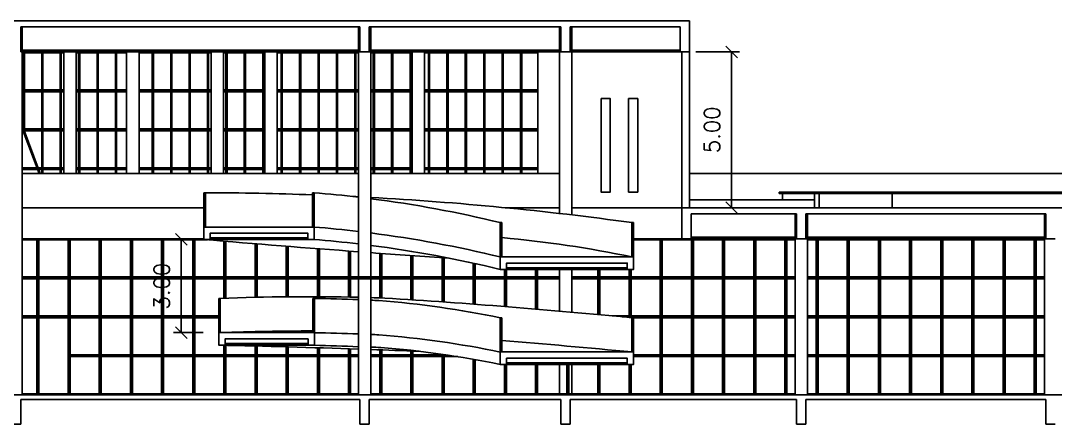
# Model space of a CAD drawing. Header units: millimetres. Extents: x 55520 to 96084, y -58491 to -49645.
# Drawn here: x 59549.48 to 59582.67, y -57349.96 to -57337.01 of the extents above; entities that cross this region are included whole.
import ezdxf

# ---------------------------------------------------------------- set-up
doc = ezdxf.new("R2010")
doc.units = ezdxf.units.MM
doc.header["$PDMODE"] = 35
for name, color, linetype in [('05_Mobiliário', 1, 'Continuous'), ('Alvenaria Corte', 30, 'Continuous'), ('Alvenaria Vista', 40, 'Continuous'), ('ARQ-COTAS', 1, 'Continuous'), ('Cinza', 9, 'Continuous'), ('Esquadrias', 241, 'Continuous'), ('Linha Fina', 100, 'Continuous'), ('Pilares', 181, 'Continuous')]:
    doc.layers.add(name, color=color, linetype=linetype)
doc.styles.add('Romans_Anot', font='romans.shx')
doc.dimstyles.new('Escala 1-250', dxfattribs={"dimscale": 2.5, "dimtxt": 0.2, "dimasz": 0.15, "dimexe": 0.1, "dimexo": 0.2, "dimgap": 0.15, "dimtad": 1, "dimzin": 4, "dimdsep": 46, "dimtxsty": 'Romans_Anot', "dimblk": 'OBLIQUE', "dimcen": 0.25, "dimclrd": 256, "dimclre": 256, "dimclrt": 2, "dimadec": 0, "dimazin": 0, "dimtfac": 1, "dimtix": 1, "dimtmove": 2, "dimatfit": 3, "dimfxl": 1, "dimtfillclr": 256, "dimlwd": -1, "dimlwe": -1, "dimarcsym": 0})

# ---------------------------------------------------------------- blocks, each defined once
blk = doc.blocks.new('_Oblique')
at = {"color": 0, "linetype": 'ByBlock', "lineweight": -2}
blk.add_line((-0.5, -0.5), (0.5, 0.5), dxfattribs=at)
blk = doc.blocks.new('*D226')
at = {"layer": 'ARQ-COTAS', "transparency": 16777216}
for p, q in [((59554.854, -57344.031), (59554.378, -57344.031)), ((59554.628, -57347.021), (59554.628, -57344.031)), ((59555.332, -57347.021), (59554.378, -57347.021))]:
    blk.add_line(p, q, dxfattribs=at)
at = {"layer": 'Defpoints', "color": 0, "transparency": 16777216}
for p in [(59554.628, -57344.031), (59555.354, -57344.031), (59555.832, -57347.021)]:
    blk.add_point(p, dxfattribs=at)
at = {"layer": 'ARQ-COTAS', "transparency": 16777216, "xscale": 0.375, "yscale": 0.375, "zscale": 0.375}
for p, rotation in [((59554.628, -57344.031), 90), ((59554.628, -57347.021), 270)]:
    blk.add_blockref('_Oblique', p, dxfattribs=dict(at, rotation=rotation))
at = {"layer": 'ARQ-COTAS', "color": 2, "transparency": 16777216, "insert": (59554.003, -57345.526), "char_height": 0.5, "attachment_point": 5, "rotation": 90, "style": 'Romans_Anot'}
blk.add_mtext('3.00', dxfattribs=at)
blk = doc.blocks.new('*D227')
at = {"layer": 'ARQ-COTAS', "transparency": 16777216}
for p, q in [((59571.134, -57338.011), (59572.535, -57338.011)), ((59572.285, -57343.011), (59572.285, -57338.011)), ((59571.186, -57343.011), (59572.535, -57343.011))]:
    blk.add_line(p, q, dxfattribs=at)
at = {"layer": 'Defpoints', "color": 0, "transparency": 16777216}
for p in [(59570.634, -57338.011), (59572.285, -57338.011), (59570.686, -57343.011)]:
    blk.add_point(p, dxfattribs=at)
at = {"layer": 'ARQ-COTAS', "transparency": 16777216, "xscale": 0.375, "yscale": 0.375, "zscale": 0.375}
for p, rotation in [((59572.285, -57338.011), 90), ((59572.285, -57343.011), 270)]:
    blk.add_blockref('_Oblique', p, dxfattribs=dict(at, rotation=rotation))
at = {"layer": 'ARQ-COTAS', "color": 2, "transparency": 16777216, "insert": (59571.66, -57340.511), "char_height": 0.5, "attachment_point": 5, "rotation": 90, "style": 'Romans_Anot'}
blk.add_mtext('5.00', dxfattribs=at)

msp = doc.modelspace()

# ---------------------------------------------------------------- linework, layer by layer
at = {"layer": '05_Mobiliário'}
for centre, radius, start, end in [((59555.168, -57443.924), 101.393, 87.9241, 89.86675), ((59555.792, -57380.882), 38.476, 83.2562, 85.3802), ((59555.168, -57443.924), 101.393, 87.09304, 87.18729), ((59555.168, -57443.924), 101.393, 82.10824, 86.8667), ((59555.792, -57380.882), 38.476, 76.3609, 82.656), ((59561.786, -57379.477), 35.642, 78.175, 84.9636), ((59558.665, -57417.765), 71.898, 88.68896, 92.21806), ((59557.61, -57414.852), 68.943, 87.75587, 88.92896), ((59558.665, -57417.765), 71.898, 88.01412, 88.37011), ((59557.61, -57414.852), 68.943, 87.20448, 87.42317), ((59558.557, -57377.127), 31.229, 78.348, 85.5638), ((59545.953, -57587.356), 241.924, 84.51203, 86.39683), ((59558.665, -57418.865), 71.898, 89.85331, 92.21806), ((59545.953, -57588.456), 241.924, 84.51203, 85.50456)]:
    msp.add_arc(centre, radius, start, end, dxfattribs=at)
at = {"layer": 'Alvenaria Corte'}
for p, q in [((59570.686, -57343.011), (59570.686, -57338.011)), ((59570.934, -57343.011), (59570.934, -57338.011)), ((59574.773, -57342.511), (59575.273, -57342.511)), ((59574.773, -57342.561), (59574.773, -57342.511)), ((59575.273, -57342.561), (59575.273, -57342.511)), ((59574.773, -57342.561), (59575.273, -57342.561)), ((59574.948, -57342.561), (59574.948, -57343.011)), ((59575.098, -57342.561), (59575.098, -57343.011))]:
    msp.add_line(p, q, dxfattribs=at)
at = {"layer": 'Alvenaria Vista'}
for p, q in [((59549.526, -57349.011), (59549.526, -57337.211)), ((59560.31, -57349.011), (59560.31, -57337.211)), ((59560.71, -57349.011), (59560.71, -57337.211)), ((59566.767, -57343.197), (59566.767, -57337.211)), ((59567.161, -57343.243), (59567.161, -57337.211)), ((59574.323, -57349.011), (59574.323, -57343.211)), ((59574.723, -57349.011), (59574.723, -57343.211)), ((59582.323, -57349.011), (59582.323, -57343.211)), ((59566.767, -57346.329), (59566.767, -57344.991)), ((59567.161, -57346.364), (59567.161, -57344.991)), ((59566.767, -57349.011), (59566.767, -57348.041)), ((59567.161, -57349.011), (59567.161, -57348.041))]:
    msp.add_line(p, q, dxfattribs=at)
at = {"layer": 'Alvenaria Vista', "color": 1}
for p, q in [((59566.064, -57341.911), (59566.064, -57338.011)), ((59570.934, -57341.911), (59620.179, -57341.911)), ((59549.526, -57343.011), (59555.354, -57343.011)), ((59565.025, -57343.011), (59566.767, -57343.011)), ((59567.161, -57343.011), (59570.686, -57343.011)), ((59549.526, -57344.011), (59555.354, -57344.011)), ((59569.139, -57344.011), (59570.686, -57344.011))]:
    msp.add_line(p, q, dxfattribs=at)
for points in [[(59568.096, -57339.511), (59568.391, -57339.511), (59568.391, -57342.511), (59568.096, -57342.511)], [(59568.982, -57339.511), (59569.277, -57339.511), (59569.277, -57342.511), (59568.982, -57342.511)]]:
    msp.add_lwpolyline(points, close=True, dxfattribs=at)
at = {"layer": 'Alvenaria Vista'}
for centre, radius, start, end in [((59555.792, -57381.982), 38.476, 83.2562, 85.3802), ((59555.792, -57381.982), 38.476, 76.3609, 82.656), ((59593.718, -56892.572), 453.086, 265.14272, 265.77145), ((59555.792, -57382.382), 38.476, 83.2562, 85.3802), ((59555.792, -57382.382), 38.476, 76.3609, 82.656), ((59593.718, -56892.572), 453.086, 265.82217, 266.14102), ((59557.61, -57415.952), 68.943, 87.75587, 88.92896), ((59557.61, -57415.952), 68.943, 87.20448, 87.42317), ((59558.557, -57378.227), 31.229, 78.348, 85.5638), ((59546.642, -57753.125), 405.808, 88.06991, 88.70236), ((59585.224, -56625.098), 722.803, 267.91277, 268.024685), ((59585.224, -56625.098), 722.803, 268.056409, 268.081838), ((59546.642, -57753.125), 405.808, 87.79469, 88.01341), ((59558.557, -57378.627), 31.229, 78.348, 85.4575)]:
    msp.add_arc(centre, radius, start, end, dxfattribs=at)
at = {"layer": 'Cinza'}
for p, q in [((59550.856, -57338.041), (59549.526, -57338.041)), ((59549.562, -57338.011), (59549.562, -57340.503)), ((59549.58, -57338.011), (59549.58, -57340.55)), ((59549.597, -57338.011), (59549.597, -57340.598)), ((59550.153, -57338.011), (59550.153, -57341.911)), ((59550.17, -57338.011), (59550.17, -57341.911)), ((59550.188, -57338.011), (59550.188, -57341.911)), ((59550.744, -57338.011), (59550.744, -57341.911)), ((59550.761, -57338.011), (59550.761, -57341.911)), ((59550.779, -57338.011), (59550.779, -57341.911)), ((59552.876, -57338.041), (59551.255, -57338.041)), ((59551.334, -57338.011), (59551.334, -57341.911)), ((59551.352, -57338.011), (59551.352, -57341.911)), ((59551.37, -57338.011), (59551.37, -57341.911)), ((59551.925, -57338.011), (59551.925, -57341.911)), ((59551.943, -57338.011), (59551.943, -57341.911)), ((59551.961, -57338.011), (59551.961, -57341.911)), ((59552.516, -57338.011), (59552.516, -57341.911)), ((59552.534, -57338.011), (59552.534, -57341.911)), ((59552.552, -57338.011), (59552.552, -57341.911)), ((59555.583, -57338.041), (59553.275, -57338.041)), ((59553.698, -57338.011), (59553.698, -57341.911)), ((59553.716, -57338.011), (59553.716, -57341.911)), ((59553.733, -57338.011), (59553.733, -57341.911)), ((59554.289, -57338.011), (59554.289, -57341.911)), ((59554.307, -57338.011), (59554.307, -57341.911)), ((59554.324, -57338.011), (59554.324, -57341.911)), ((59554.88, -57338.011), (59554.88, -57341.911)), ((59554.897, -57338.011), (59554.897, -57341.911)), ((59554.915, -57338.011), (59554.915, -57341.911)), ((59555.471, -57338.011), (59555.471, -57341.911)), ((59555.488, -57338.011), (59555.488, -57341.911)), ((59555.506, -57338.011), (59555.506, -57341.911)), ((59557.31, -57338.041), (59555.982, -57338.041)), ((59556.061, -57338.011), (59556.061, -57341.911)), ((59556.079, -57338.011), (59556.079, -57341.911)), ((59556.097, -57338.011), (59556.097, -57341.911)), ((59556.652, -57338.011), (59556.652, -57341.911)), ((59556.67, -57338.011), (59556.67, -57341.911)), ((59556.688, -57338.011), (59556.688, -57341.911)), ((59557.243, -57338.011), (59557.243, -57341.911)), ((59557.261, -57338.011), (59557.261, -57341.911)), ((59557.279, -57338.011), (59557.279, -57341.911)), ((59560.31, -57338.041), (59557.71, -57338.041)), ((59557.834, -57338.011), (59557.834, -57341.911)), ((59557.852, -57338.011), (59557.852, -57341.911)), ((59557.87, -57338.011), (59557.87, -57341.911)), ((59558.425, -57338.011), (59558.425, -57341.911)), ((59558.443, -57338.011), (59558.443, -57341.911)), ((59558.46, -57338.011), (59558.46, -57341.911)), ((59559.016, -57338.011), (59559.016, -57341.911)), ((59559.034, -57338.011), (59559.034, -57341.911)), ((59559.051, -57338.011), (59559.051, -57341.911)), ((59559.607, -57338.011), (59559.607, -57341.911)), ((59559.624, -57338.011), (59559.624, -57341.911)), ((59559.642, -57338.011), (59559.642, -57341.911)), ((59560.198, -57338.011), (59560.198, -57341.911)), ((59560.215, -57338.011), (59560.215, -57341.911)), ((59560.233, -57338.011), (59560.233, -57341.911)), ((59562.038, -57338.041), (59560.71, -57338.041)), ((59560.789, -57338.011), (59560.789, -57341.911)), ((59560.806, -57338.011), (59560.806, -57341.911)), ((59560.824, -57338.011), (59560.824, -57341.911)), ((59561.379, -57338.011), (59561.379, -57341.911)), ((59561.397, -57338.011), (59561.397, -57341.911)), ((59561.415, -57338.011), (59561.415, -57341.911)), ((59561.97, -57338.011), (59561.97, -57341.911)), ((59561.988, -57338.011), (59561.988, -57341.911)), ((59562.006, -57338.011), (59562.006, -57341.911)), ((59566.064, -57338.041), (59562.436, -57338.041)), ((59562.561, -57338.011), (59562.561, -57341.911)), ((59562.579, -57338.011), (59562.579, -57341.911)), ((59562.597, -57338.011), (59562.597, -57341.911)), ((59563.152, -57338.011), (59563.152, -57341.911)), ((59563.17, -57338.011), (59563.17, -57341.911)), ((59563.187, -57338.011), (59563.187, -57341.911)), ((59563.743, -57338.011), (59563.743, -57341.911)), ((59563.761, -57338.011), (59563.761, -57341.911)), ((59563.778, -57338.011), (59563.778, -57341.911)), ((59564.334, -57338.011), (59564.334, -57341.911)), ((59564.352, -57338.011), (59564.352, -57341.911)), ((59564.369, -57338.011), (59564.369, -57341.911)), ((59564.925, -57338.011), (59564.925, -57341.911)), ((59564.942, -57338.011), (59564.942, -57341.911)), ((59564.96, -57338.011), (59564.96, -57341.911)), ((59565.516, -57338.011), (59565.516, -57341.911)), ((59565.533, -57338.011), (59565.533, -57341.911)), ((59565.551, -57338.011), (59565.551, -57341.911)), ((59550.856, -57339.231), (59549.526, -57339.231)), ((59550.856, -57339.261), (59549.526, -57339.261)), ((59550.856, -57339.291), (59549.526, -57339.291)), ((59552.876, -57339.231), (59551.255, -57339.231)), ((59552.876, -57339.261), (59551.255, -57339.261)), ((59552.876, -57339.291), (59551.255, -57339.291)), ((59555.583, -57339.231), (59553.275, -57339.231)), ((59555.583, -57339.261), (59553.275, -57339.261)), ((59555.583, -57339.291), (59553.275, -57339.291)), ((59557.31, -57339.231), (59555.982, -57339.231)), ((59557.31, -57339.261), (59555.982, -57339.261)), ((59557.31, -57339.291), (59555.982, -57339.291)), ((59560.31, -57339.231), (59557.71, -57339.231)), ((59560.31, -57339.261), (59557.71, -57339.261)), ((59560.31, -57339.291), (59557.71, -57339.291)), ((59562.038, -57339.231), (59560.71, -57339.231)), ((59562.038, -57339.261), (59560.71, -57339.261)), ((59562.038, -57339.291), (59560.71, -57339.291)), ((59566.064, -57339.231), (59562.436, -57339.231)), ((59566.064, -57339.261), (59562.436, -57339.261)), ((59566.064, -57339.291), (59562.436, -57339.291)), ((59549.526, -57340.366), (59550.105, -57341.911)), ((59549.526, -57340.473), (59550.065, -57341.911)), ((59550.856, -57340.481), (59549.554, -57340.481)), ((59550.856, -57340.511), (59549.565, -57340.511)), ((59552.876, -57340.481), (59551.255, -57340.481)), ((59552.876, -57340.511), (59551.255, -57340.511)), ((59555.583, -57340.481), (59553.275, -57340.481)), ((59555.583, -57340.511), (59553.275, -57340.511)), ((59557.31, -57340.481), (59555.982, -57340.481)), ((59557.31, -57340.511), (59555.982, -57340.511)), ((59560.31, -57340.481), (59557.71, -57340.481)), ((59560.31, -57340.511), (59557.71, -57340.511)), ((59562.038, -57340.481), (59560.71, -57340.481)), ((59562.038, -57340.511), (59560.71, -57340.511)), ((59566.064, -57340.481), (59562.436, -57340.481)), ((59566.064, -57340.511), (59562.436, -57340.511)), ((59550.856, -57340.541), (59549.576, -57340.541)), ((59552.876, -57340.541), (59551.255, -57340.541)), ((59555.583, -57340.541), (59553.275, -57340.541)), ((59557.31, -57340.541), (59555.982, -57340.541)), ((59560.31, -57340.541), (59557.71, -57340.541)), ((59562.038, -57340.541), (59560.71, -57340.541)), ((59566.064, -57340.541), (59562.436, -57340.541)), ((59549.526, -57341.731), (59550.021, -57341.731)), ((59549.526, -57341.761), (59550.033, -57341.761)), ((59549.526, -57341.791), (59550.044, -57341.791)), ((59550.856, -57341.731), (59550.021, -57341.731)), ((59550.856, -57341.761), (59550.033, -57341.761)), ((59550.856, -57341.791), (59550.044, -57341.791)), ((59552.876, -57341.731), (59551.255, -57341.731)), ((59552.876, -57341.761), (59551.255, -57341.761)), ((59552.876, -57341.791), (59551.255, -57341.791)), ((59555.583, -57341.731), (59553.275, -57341.731)), ((59555.583, -57341.761), (59553.275, -57341.761)), ((59555.583, -57341.791), (59553.275, -57341.791)), ((59557.31, -57341.731), (59555.982, -57341.731)), ((59557.31, -57341.761), (59555.982, -57341.761)), ((59557.31, -57341.791), (59555.982, -57341.791)), ((59560.31, -57341.731), (59557.71, -57341.731)), ((59560.31, -57341.761), (59557.71, -57341.761)), ((59560.31, -57341.791), (59557.71, -57341.791)), ((59562.038, -57341.731), (59560.71, -57341.731)), ((59562.038, -57341.761), (59560.71, -57341.761)), ((59562.038, -57341.791), (59560.71, -57341.791)), ((59566.064, -57341.731), (59562.436, -57341.731)), ((59566.064, -57341.761), (59562.436, -57341.761)), ((59566.064, -57341.791), (59562.436, -57341.791))]:
    msp.add_line(p, q, dxfattribs=at)
for points in [[(59549.526, -57344.011), (59550.029, -57344.011), (59550.029, -57345.261), (59549.526, -57345.261)], [(59549.526, -57344.041), (59549.999, -57344.041), (59549.999, -57345.231), (59549.526, -57345.231)], [(59556.029, -57344.088), (59556.029, -57345.261), (59555.029, -57345.261), (59555.029, -57344.011), (59555.354, -57344.011)], [(59555.999, -57344.086), (59555.999, -57345.231), (59555.059, -57345.231), (59555.059, -57344.041), (59555.472, -57344.041)], [(59557.029, -57344.171), (59557.029, -57345.261), (59556.029, -57345.261), (59556.029, -57344.088)], [(59556.999, -57344.168), (59556.999, -57345.231), (59556.059, -57345.231), (59556.059, -57344.091)], [(59558.029, -57344.251), (59558.029, -57345.261), (59557.029, -57345.261), (59557.029, -57344.171)], [(59569.139, -57344.011), (59570.029, -57344.011), (59570.029, -57345.261), (59569.029, -57345.261), (59569.029, -57344.991)], [(59569.139, -57344.041), (59569.999, -57344.041), (59569.999, -57345.231), (59569.059, -57345.231), (59569.059, -57344.991)], [(59574.323, -57345.261), (59574.029, -57345.261), (59574.029, -57344.011), (59574.323, -57344.011)], [(59574.323, -57345.231), (59574.059, -57345.231), (59574.059, -57344.041), (59574.323, -57344.041)], [(59574.723, -57344.011), (59575.029, -57344.011), (59575.029, -57345.261), (59574.723, -57345.261)], [(59574.723, -57344.041), (59574.999, -57344.041), (59574.999, -57345.231), (59574.723, -57345.231)], [(59582.323, -57345.261), (59582.029, -57345.261), (59582.029, -57344.011), (59582.323, -57344.011)], [(59582.323, -57345.231), (59582.059, -57345.231), (59582.059, -57344.041), (59582.323, -57344.041)], [(59557.999, -57344.248), (59557.999, -57345.231), (59557.059, -57345.231), (59557.059, -57344.173)], [(59559.029, -57344.329), (59559.029, -57345.261), (59558.029, -57345.261), (59558.029, -57344.251)], [(59558.999, -57344.326), (59558.999, -57345.231), (59558.059, -57345.231), (59558.059, -57344.253)], [(59560.029, -57344.404), (59560.029, -57345.261), (59559.029, -57345.261), (59559.029, -57344.329)], [(59559.999, -57344.402), (59559.999, -57345.231), (59559.059, -57345.231), (59559.059, -57344.331)], [(59561.029, -57344.478), (59561.029, -57345.261), (59560.029, -57345.261), (59560.029, -57344.404)], [(59560.999, -57344.476), (59560.999, -57345.231), (59560.059, -57345.231), (59560.059, -57344.406)], [(59562.029, -57344.549), (59562.029, -57345.261), (59561.029, -57345.261), (59561.029, -57344.478)], [(59561.999, -57344.547), (59561.999, -57345.231), (59561.059, -57345.231), (59561.059, -57344.48)], [(59563.029, -57344.618), (59563.029, -57345.261), (59562.029, -57345.261), (59562.029, -57344.549)], [(59562.999, -57344.616), (59562.999, -57345.231), (59562.059, -57345.231), (59562.059, -57344.551)], [(59564.029, -57344.798), (59564.029, -57345.261), (59563.029, -57345.261), (59563.029, -57344.618)], [(59563.999, -57344.792), (59563.999, -57345.231), (59563.059, -57345.231), (59563.059, -57344.62)], [(59565.029, -57344.991), (59565.029, -57345.261), (59564.029, -57345.261), (59564.029, -57344.798)], [(59564.999, -57344.991), (59564.999, -57345.231), (59564.059, -57345.231), (59564.059, -57344.805)], [(59566.029, -57344.991), (59566.029, -57345.261), (59565.029, -57345.261), (59565.029, -57344.991)], [(59565.999, -57344.991), (59565.999, -57345.231), (59565.059, -57345.231), (59565.059, -57344.991)], [(59566.767, -57345.261), (59566.029, -57345.261), (59566.029, -57344.991)], [(59566.767, -57345.231), (59566.059, -57345.231), (59566.059, -57344.991)], [(59568.029, -57344.991), (59568.029, -57345.261), (59567.161, -57345.261)], [(59567.999, -57344.991), (59567.999, -57345.231), (59567.161, -57345.231)], [(59569.029, -57344.991), (59569.029, -57345.261), (59568.029, -57345.261), (59568.029, -57344.991)], [(59568.999, -57344.991), (59568.999, -57345.231), (59568.059, -57345.231), (59568.059, -57344.991)], [(59549.526, -57345.261), (59550.029, -57345.261), (59550.029, -57346.511), (59549.526, -57346.511)], [(59549.526, -57345.291), (59549.999, -57345.291), (59549.999, -57346.481), (59549.526, -57346.481)], [(59555.832, -57346.511), (59555.029, -57346.511), (59555.029, -57345.261), (59556.029, -57345.261), (59556.029, -57345.916)], [(59555.832, -57346.481), (59555.059, -57346.481), (59555.059, -57345.291), (59555.999, -57345.291), (59555.999, -57345.917)], [(59556.029, -57345.916), (59556.029, -57345.261), (59557.029, -57345.261), (59557.029, -57345.886)], [(59556.059, -57345.915), (59556.059, -57345.291), (59556.999, -57345.291), (59556.999, -57345.887)], [(59557.029, -57345.886), (59557.029, -57345.261), (59558.029, -57345.261), (59558.029, -57345.87)], [(59557.059, -57345.885), (59557.059, -57345.291), (59557.999, -57345.291), (59557.999, -57345.871)], [(59558.029, -57345.87), (59558.029, -57345.261), (59559.029, -57345.261), (59559.029, -57345.868)], [(59558.059, -57345.87), (59558.059, -57345.291), (59558.999, -57345.291), (59558.999, -57345.868)], [(59559.029, -57345.868), (59559.029, -57345.261), (59560.029, -57345.261), (59560.029, -57345.88)], [(59559.059, -57345.869), (59559.059, -57345.291), (59559.999, -57345.291), (59559.999, -57345.88)], [(59560.029, -57345.88), (59560.029, -57345.261), (59561.029, -57345.261), (59561.029, -57345.906)], [(59560.059, -57345.881), (59560.059, -57345.291), (59560.999, -57345.291), (59560.999, -57345.905)], [(59561.029, -57345.906), (59561.029, -57345.261), (59562.029, -57345.261), (59562.029, -57345.967)], [(59561.059, -57345.907), (59561.059, -57345.291), (59561.999, -57345.291), (59561.999, -57345.965)], [(59562.029, -57345.967), (59562.029, -57345.261), (59563.029, -57345.261), (59563.029, -57346.036)], [(59562.059, -57345.969), (59562.059, -57345.291), (59562.999, -57345.291), (59562.999, -57346.034)], [(59563.029, -57346.036), (59563.029, -57345.261), (59564.029, -57345.261), (59564.029, -57346.109)], [(59563.059, -57346.038), (59563.059, -57345.291), (59563.999, -57345.291), (59563.999, -57346.106)], [(59564.029, -57346.109), (59564.029, -57345.261), (59565.029, -57345.261), (59565.029, -57346.186)], [(59564.059, -57346.111), (59564.059, -57345.291), (59564.999, -57345.291), (59564.999, -57346.183)], [(59565.029, -57346.186), (59565.029, -57345.261), (59566.029, -57345.261), (59566.029, -57346.267)], [(59565.059, -57346.188), (59565.059, -57345.291), (59565.999, -57345.291), (59565.999, -57346.264)], [(59566.029, -57346.267), (59566.029, -57345.261), (59566.767, -57345.261)], [(59566.059, -57346.269), (59566.059, -57345.291), (59566.767, -57345.291)], [(59567.161, -57345.261), (59568.029, -57345.261), (59568.029, -57346.442)], [(59567.161, -57345.291), (59567.999, -57345.291), (59567.999, -57346.439)], [(59568.029, -57346.442), (59568.029, -57345.261), (59569.029, -57345.261), (59569.029, -57346.511), (59568.775, -57346.511)], [(59568.059, -57346.445), (59568.059, -57345.291), (59568.999, -57345.291), (59568.999, -57346.481), (59568.456, -57346.481)], [(59574.323, -57346.511), (59574.029, -57346.511), (59574.029, -57345.261), (59574.323, -57345.261)], [(59574.323, -57346.481), (59574.059, -57346.481), (59574.059, -57345.291), (59574.323, -57345.291)], [(59574.723, -57345.261), (59575.029, -57345.261), (59575.029, -57346.511), (59574.723, -57346.511)], [(59574.723, -57345.291), (59574.999, -57345.291), (59574.999, -57346.481), (59574.723, -57346.481)], [(59582.323, -57346.511), (59582.029, -57346.511), (59582.029, -57345.261), (59582.323, -57345.261)], [(59582.323, -57346.481), (59582.059, -57346.481), (59582.059, -57345.291), (59582.323, -57345.291)], [(59549.526, -57346.511), (59550.029, -57346.511), (59550.029, -57349.011), (59549.526, -57349.011)], [(59549.526, -57346.541), (59549.999, -57346.541), (59549.999, -57348.981), (59549.526, -57348.981)], [(59556.029, -57347.426), (59556.029, -57347.761), (59555.029, -57347.761), (59555.029, -57346.511), (59555.832, -57346.511)], [(59555.999, -57347.425), (59555.999, -57347.731), (59555.059, -57347.731), (59555.059, -57346.541), (59555.832, -57346.541)], [(59568.775, -57346.511), (59569.029, -57346.511), (59569.029, -57346.536)], [(59569.029, -57346.536), (59569.029, -57346.511), (59570.029, -57346.511), (59570.029, -57347.761), (59569.139, -57347.761)], [(59569.139, -57346.541), (59569.999, -57346.541), (59569.999, -57347.731), (59569.139, -57347.731)], [(59574.323, -57347.761), (59574.029, -57347.761), (59574.029, -57346.511), (59574.323, -57346.511)], [(59574.323, -57347.731), (59574.059, -57347.731), (59574.059, -57346.541), (59574.323, -57346.541)], [(59574.723, -57346.511), (59575.029, -57346.511), (59575.029, -57347.761), (59574.723, -57347.761)], [(59574.723, -57346.541), (59574.999, -57346.541), (59574.999, -57347.731), (59574.723, -57347.731)], [(59582.323, -57347.761), (59582.029, -57347.761), (59582.029, -57346.511), (59582.323, -57346.511)], [(59582.323, -57347.731), (59582.059, -57347.731), (59582.059, -57346.541), (59582.323, -57346.541)], [(59557.029, -57347.45), (59557.029, -57347.761), (59556.029, -57347.761), (59556.029, -57347.426)], [(59556.999, -57347.449), (59556.999, -57347.731), (59556.059, -57347.731), (59556.059, -57347.427)], [(59558.029, -57347.477), (59558.029, -57347.761), (59557.029, -57347.761), (59557.029, -57347.45)], [(59557.999, -57347.476), (59557.999, -57347.731), (59557.059, -57347.731), (59557.059, -57347.451)], [(59559.029, -57347.506), (59559.029, -57347.761), (59558.029, -57347.761), (59558.029, -57347.477)], [(59558.999, -57347.505), (59558.999, -57347.731), (59558.059, -57347.731), (59558.059, -57347.478)], [(59560.029, -57347.538), (59560.029, -57347.761), (59559.029, -57347.761), (59559.029, -57347.506)], [(59559.999, -57347.537), (59559.999, -57347.731), (59559.059, -57347.731), (59559.059, -57347.507)], [(59560.31, -57347.761), (59560.029, -57347.761), (59560.029, -57347.538)], [(59560.31, -57349.011), (59560.029, -57349.011), (59560.029, -57347.761), (59560.31, -57347.761)], [(59560.31, -57347.731), (59560.059, -57347.731), (59560.059, -57347.539)], [(59560.31, -57348.981), (59560.059, -57348.981), (59560.059, -57347.791), (59560.31, -57347.791)], [(59560.999, -57347.571), (59560.999, -57347.731), (59560.71, -57347.731)], [(59561.029, -57347.572), (59561.029, -57347.761), (59560.71, -57347.761)], [(59560.71, -57347.761), (59561.029, -57347.761), (59561.029, -57349.011), (59560.71, -57349.011)], [(59560.71, -57347.791), (59560.999, -57347.791), (59560.999, -57348.981), (59560.71, -57348.981)], [(59562.029, -57347.609), (59562.029, -57347.761), (59561.029, -57347.761), (59561.029, -57347.572)], [(59561.999, -57347.608), (59561.999, -57347.731), (59561.059, -57347.731), (59561.059, -57347.573)], [(59563.029, -57347.72), (59563.029, -57347.761), (59562.029, -57347.761), (59562.029, -57347.609)], [(59562.999, -57347.715), (59562.999, -57347.731), (59562.059, -57347.731), (59562.059, -57347.61)], [(59563.309, -57347.761), (59563.029, -57347.761), (59563.029, -57347.72)], [(59564.029, -57347.881), (59564.029, -57349.011), (59563.029, -57349.011), (59563.029, -57347.761), (59563.309, -57347.761)], [(59563.11, -57347.731), (59563.059, -57347.731), (59563.059, -57347.724)], [(59563.999, -57347.876), (59563.999, -57348.981), (59563.059, -57348.981), (59563.059, -57347.791), (59563.5, -57347.791)], [(59569.139, -57347.761), (59570.029, -57347.761), (59570.029, -57349.011), (59569.029, -57349.011), (59569.029, -57348.041)], [(59569.139, -57347.791), (59569.999, -57347.791), (59569.999, -57348.981), (59569.059, -57348.981), (59569.059, -57348.041)], [(59574.323, -57349.011), (59574.029, -57349.011), (59574.029, -57347.761), (59574.323, -57347.761)], [(59574.323, -57348.981), (59574.059, -57348.981), (59574.059, -57347.791), (59574.323, -57347.791)], [(59574.723, -57347.761), (59575.029, -57347.761), (59575.029, -57349.011), (59574.723, -57349.011)], [(59574.723, -57347.791), (59574.999, -57347.791), (59574.999, -57348.981), (59574.723, -57348.981)], [(59582.323, -57349.011), (59582.029, -57349.011), (59582.029, -57347.761), (59582.323, -57347.761)], [(59582.323, -57348.981), (59582.059, -57348.981), (59582.059, -57347.791), (59582.323, -57347.791)], [(59565.029, -57348.041), (59565.029, -57349.011), (59564.029, -57349.011), (59564.029, -57347.881)], [(59564.999, -57348.041), (59564.999, -57348.981), (59564.059, -57348.981), (59564.059, -57347.886)], [(59566.029, -57348.041), (59566.029, -57349.011), (59565.029, -57349.011), (59565.029, -57348.041)], [(59565.999, -57348.041), (59565.999, -57348.981), (59565.059, -57348.981), (59565.059, -57348.041)], [(59567.029, -57348.041), (59567.029, -57349.011), (59566.029, -57349.011), (59566.029, -57348.041)], [(59566.999, -57348.041), (59566.999, -57348.981), (59566.059, -57348.981), (59566.059, -57348.041)], [(59568.029, -57348.041), (59568.029, -57349.011), (59567.029, -57349.011), (59567.029, -57348.041)], [(59567.999, -57348.041), (59567.999, -57348.981), (59567.059, -57348.981), (59567.059, -57348.041)], [(59569.029, -57348.041), (59569.029, -57349.011), (59568.029, -57349.011), (59568.029, -57348.041)], [(59568.999, -57348.041), (59568.999, -57348.981), (59568.059, -57348.981), (59568.059, -57348.041)]]:
    msp.add_lwpolyline(points, dxfattribs=at)
for points in [[(59551.029, -57344.011), (59551.029, -57345.261), (59550.029, -57345.261), (59550.029, -57344.011)], [(59550.999, -57344.041), (59550.999, -57345.231), (59550.059, -57345.231), (59550.059, -57344.041)], [(59552.029, -57344.011), (59552.029, -57345.261), (59551.029, -57345.261), (59551.029, -57344.011)], [(59551.999, -57344.041), (59551.999, -57345.231), (59551.059, -57345.231), (59551.059, -57344.041)], [(59553.029, -57344.011), (59553.029, -57345.261), (59552.029, -57345.261), (59552.029, -57344.011)], [(59552.999, -57344.041), (59552.999, -57345.231), (59552.059, -57345.231), (59552.059, -57344.041)], [(59554.029, -57344.011), (59554.029, -57345.261), (59553.029, -57345.261), (59553.029, -57344.011)], [(59553.999, -57344.041), (59553.999, -57345.231), (59553.059, -57345.231), (59553.059, -57344.041)], [(59555.029, -57344.011), (59555.029, -57345.261), (59554.029, -57345.261), (59554.029, -57344.011)], [(59554.999, -57344.041), (59554.999, -57345.231), (59554.059, -57345.231), (59554.059, -57344.041)], [(59571.029, -57344.011), (59571.029, -57345.261), (59570.029, -57345.261), (59570.029, -57344.011)], [(59570.999, -57344.041), (59570.999, -57345.231), (59570.059, -57345.231), (59570.059, -57344.041)], [(59572.029, -57344.011), (59572.029, -57345.261), (59571.029, -57345.261), (59571.029, -57344.011)], [(59571.999, -57344.041), (59571.999, -57345.231), (59571.059, -57345.231), (59571.059, -57344.041)], [(59573.029, -57344.011), (59573.029, -57345.261), (59572.029, -57345.261), (59572.029, -57344.011)], [(59572.999, -57344.041), (59572.999, -57345.231), (59572.059, -57345.231), (59572.059, -57344.041)], [(59574.029, -57344.011), (59574.029, -57345.261), (59573.029, -57345.261), (59573.029, -57344.011)], [(59573.999, -57344.041), (59573.999, -57345.231), (59573.059, -57345.231), (59573.059, -57344.041)], [(59576.029, -57344.011), (59576.029, -57345.261), (59575.029, -57345.261), (59575.029, -57344.011)], [(59575.999, -57344.041), (59575.999, -57345.231), (59575.059, -57345.231), (59575.059, -57344.041)], [(59577.029, -57344.011), (59577.029, -57345.261), (59576.029, -57345.261), (59576.029, -57344.011)], [(59576.999, -57344.041), (59576.999, -57345.231), (59576.059, -57345.231), (59576.059, -57344.041)], [(59578.029, -57344.011), (59578.029, -57345.261), (59577.029, -57345.261), (59577.029, -57344.011)], [(59577.999, -57344.041), (59577.999, -57345.231), (59577.059, -57345.231), (59577.059, -57344.041)], [(59579.029, -57344.011), (59579.029, -57345.261), (59578.029, -57345.261), (59578.029, -57344.011)], [(59578.999, -57344.041), (59578.999, -57345.231), (59578.059, -57345.231), (59578.059, -57344.041)], [(59580.029, -57344.011), (59580.029, -57345.261), (59579.029, -57345.261), (59579.029, -57344.011)], [(59579.999, -57344.041), (59579.999, -57345.231), (59579.059, -57345.231), (59579.059, -57344.041)], [(59581.029, -57344.011), (59581.029, -57345.261), (59580.029, -57345.261), (59580.029, -57344.011)], [(59580.999, -57344.041), (59580.999, -57345.231), (59580.059, -57345.231), (59580.059, -57344.041)], [(59582.029, -57344.011), (59582.029, -57345.261), (59581.029, -57345.261), (59581.029, -57344.011)], [(59581.999, -57344.041), (59581.999, -57345.231), (59581.059, -57345.231), (59581.059, -57344.041)], [(59551.029, -57345.261), (59551.029, -57346.511), (59550.029, -57346.511), (59550.029, -57345.261)], [(59550.999, -57345.291), (59550.999, -57346.481), (59550.059, -57346.481), (59550.059, -57345.291)], [(59552.029, -57345.261), (59552.029, -57346.511), (59551.029, -57346.511), (59551.029, -57345.261)], [(59551.999, -57345.291), (59551.999, -57346.481), (59551.059, -57346.481), (59551.059, -57345.291)], [(59553.029, -57345.261), (59553.029, -57346.511), (59552.029, -57346.511), (59552.029, -57345.261)], [(59552.999, -57345.291), (59552.999, -57346.481), (59552.059, -57346.481), (59552.059, -57345.291)], [(59554.029, -57345.261), (59554.029, -57346.511), (59553.029, -57346.511), (59553.029, -57345.261)], [(59553.999, -57345.291), (59553.999, -57346.481), (59553.059, -57346.481), (59553.059, -57345.291)], [(59555.029, -57345.261), (59555.029, -57346.511), (59554.029, -57346.511), (59554.029, -57345.261)], [(59554.999, -57345.291), (59554.999, -57346.481), (59554.059, -57346.481), (59554.059, -57345.291)], [(59570.029, -57345.261), (59570.029, -57346.511), (59569.029, -57346.511), (59569.029, -57345.261)], [(59569.999, -57345.291), (59569.999, -57346.481), (59569.059, -57346.481), (59569.059, -57345.291)], [(59571.029, -57345.261), (59571.029, -57346.511), (59570.029, -57346.511), (59570.029, -57345.261)], [(59570.999, -57345.291), (59570.999, -57346.481), (59570.059, -57346.481), (59570.059, -57345.291)], [(59572.029, -57345.261), (59572.029, -57346.511), (59571.029, -57346.511), (59571.029, -57345.261)], [(59571.999, -57345.291), (59571.999, -57346.481), (59571.059, -57346.481), (59571.059, -57345.291)], [(59573.029, -57345.261), (59573.029, -57346.511), (59572.029, -57346.511), (59572.029, -57345.261)], [(59572.999, -57345.291), (59572.999, -57346.481), (59572.059, -57346.481), (59572.059, -57345.291)], [(59574.029, -57345.261), (59574.029, -57346.511), (59573.029, -57346.511), (59573.029, -57345.261)], [(59573.999, -57345.291), (59573.999, -57346.481), (59573.059, -57346.481), (59573.059, -57345.291)], [(59576.029, -57345.261), (59576.029, -57346.511), (59575.029, -57346.511), (59575.029, -57345.261)], [(59575.999, -57345.291), (59575.999, -57346.481), (59575.059, -57346.481), (59575.059, -57345.291)], [(59577.029, -57345.261), (59577.029, -57346.511), (59576.029, -57346.511), (59576.029, -57345.261)], [(59576.999, -57345.291), (59576.999, -57346.481), (59576.059, -57346.481), (59576.059, -57345.291)], [(59578.029, -57345.261), (59578.029, -57346.511), (59577.029, -57346.511), (59577.029, -57345.261)], [(59577.999, -57345.291), (59577.999, -57346.481), (59577.059, -57346.481), (59577.059, -57345.291)], [(59579.029, -57345.261), (59579.029, -57346.511), (59578.029, -57346.511), (59578.029, -57345.261)], [(59578.999, -57345.291), (59578.999, -57346.481), (59578.059, -57346.481), (59578.059, -57345.291)], [(59580.029, -57345.261), (59580.029, -57346.511), (59579.029, -57346.511), (59579.029, -57345.261)], [(59579.999, -57345.291), (59579.999, -57346.481), (59579.059, -57346.481), (59579.059, -57345.291)], [(59581.029, -57345.261), (59581.029, -57346.511), (59580.029, -57346.511), (59580.029, -57345.261)], [(59580.999, -57345.291), (59580.999, -57346.481), (59580.059, -57346.481), (59580.059, -57345.291)], [(59582.029, -57345.261), (59582.029, -57346.511), (59581.029, -57346.511), (59581.029, -57345.261)], [(59581.999, -57345.291), (59581.999, -57346.481), (59581.059, -57346.481), (59581.059, -57345.291)], [(59551.029, -57346.511), (59551.029, -57349.011), (59550.029, -57349.011), (59550.029, -57346.511)], [(59550.999, -57346.541), (59550.999, -57348.981), (59550.059, -57348.981), (59550.059, -57346.541)], [(59552.029, -57346.511), (59552.029, -57347.761), (59551.029, -57347.761), (59551.029, -57346.511)], [(59551.999, -57346.541), (59551.999, -57347.731), (59551.059, -57347.731), (59551.059, -57346.541)], [(59553.029, -57346.511), (59553.029, -57347.761), (59552.029, -57347.761), (59552.029, -57346.511)], [(59552.999, -57346.541), (59552.999, -57347.731), (59552.059, -57347.731), (59552.059, -57346.541)], [(59554.029, -57346.511), (59554.029, -57347.761), (59553.029, -57347.761), (59553.029, -57346.511)], [(59553.999, -57346.541), (59553.999, -57347.731), (59553.059, -57347.731), (59553.059, -57346.541)], [(59555.029, -57346.511), (59555.029, -57347.761), (59554.029, -57347.761), (59554.029, -57346.511)], [(59554.999, -57346.541), (59554.999, -57347.731), (59554.059, -57347.731), (59554.059, -57346.541)], [(59569.089, -57346.541)], [(59571.029, -57346.511), (59571.029, -57347.761), (59570.029, -57347.761), (59570.029, -57346.511)], [(59570.999, -57346.541), (59570.999, -57347.731), (59570.059, -57347.731), (59570.059, -57346.541)], [(59572.029, -57346.511), (59572.029, -57347.761), (59571.029, -57347.761), (59571.029, -57346.511)], [(59571.999, -57346.541), (59571.999, -57347.731), (59571.059, -57347.731), (59571.059, -57346.541)], [(59573.029, -57346.511), (59573.029, -57347.761), (59572.029, -57347.761), (59572.029, -57346.511)], [(59572.999, -57346.541), (59572.999, -57347.731), (59572.059, -57347.731), (59572.059, -57346.541)], [(59574.029, -57346.511), (59574.029, -57347.761), (59573.029, -57347.761), (59573.029, -57346.511)], [(59573.999, -57346.541), (59573.999, -57347.731), (59573.059, -57347.731), (59573.059, -57346.541)], [(59576.029, -57346.511), (59576.029, -57347.761), (59575.029, -57347.761), (59575.029, -57346.511)], [(59575.999, -57346.541), (59575.999, -57347.731), (59575.059, -57347.731), (59575.059, -57346.541)], [(59577.029, -57346.511), (59577.029, -57347.761), (59576.029, -57347.761), (59576.029, -57346.511)], [(59576.999, -57346.541), (59576.999, -57347.731), (59576.059, -57347.731), (59576.059, -57346.541)], [(59578.029, -57346.511), (59578.029, -57347.761), (59577.029, -57347.761), (59577.029, -57346.511)], [(59577.999, -57346.541), (59577.999, -57347.731), (59577.059, -57347.731), (59577.059, -57346.541)], [(59579.029, -57346.511), (59579.029, -57347.761), (59578.029, -57347.761), (59578.029, -57346.511)], [(59578.999, -57346.541), (59578.999, -57347.731), (59578.059, -57347.731), (59578.059, -57346.541)], [(59580.029, -57346.511), (59580.029, -57347.761), (59579.029, -57347.761), (59579.029, -57346.511)], [(59579.999, -57346.541), (59579.999, -57347.731), (59579.059, -57347.731), (59579.059, -57346.541)], [(59581.029, -57346.511), (59581.029, -57347.761), (59580.029, -57347.761), (59580.029, -57346.511)], [(59580.999, -57346.541), (59580.999, -57347.731), (59580.059, -57347.731), (59580.059, -57346.541)], [(59582.029, -57346.511), (59582.029, -57347.761), (59581.029, -57347.761), (59581.029, -57346.511)], [(59581.999, -57346.541), (59581.999, -57347.731), (59581.059, -57347.731), (59581.059, -57346.541)], [(59552.029, -57347.761), (59552.029, -57349.011), (59551.029, -57349.011), (59551.029, -57347.761)], [(59551.999, -57347.791), (59551.999, -57348.981), (59551.059, -57348.981), (59551.059, -57347.791)], [(59553.029, -57347.761), (59553.029, -57349.011), (59552.029, -57349.011), (59552.029, -57347.761)], [(59552.999, -57347.791), (59552.999, -57348.981), (59552.059, -57348.981), (59552.059, -57347.791)], [(59554.029, -57347.761), (59554.029, -57349.011), (59553.029, -57349.011), (59553.029, -57347.761)], [(59553.999, -57347.791), (59553.999, -57348.981), (59553.059, -57348.981), (59553.059, -57347.791)], [(59555.029, -57347.761), (59555.029, -57349.011), (59554.029, -57349.011), (59554.029, -57347.761)], [(59554.999, -57347.791), (59554.999, -57348.981), (59554.059, -57348.981), (59554.059, -57347.791)], [(59556.029, -57347.761), (59556.029, -57349.011), (59555.029, -57349.011), (59555.029, -57347.761)], [(59555.999, -57347.791), (59555.999, -57348.981), (59555.059, -57348.981), (59555.059, -57347.791)], [(59557.029, -57347.761), (59557.029, -57349.011), (59556.029, -57349.011), (59556.029, -57347.761)], [(59556.999, -57347.791), (59556.999, -57348.981), (59556.059, -57348.981), (59556.059, -57347.791)], [(59558.029, -57347.761), (59558.029, -57349.011), (59557.029, -57349.011), (59557.029, -57347.761)], [(59557.999, -57347.791), (59557.999, -57348.981), (59557.059, -57348.981), (59557.059, -57347.791)], [(59559.029, -57347.761), (59559.029, -57349.011), (59558.029, -57349.011), (59558.029, -57347.761)], [(59558.999, -57347.791), (59558.999, -57348.981), (59558.059, -57348.981), (59558.059, -57347.791)], [(59560.029, -57347.761), (59560.029, -57349.011), (59559.029, -57349.011), (59559.029, -57347.761)], [(59559.999, -57347.791), (59559.999, -57348.981), (59559.059, -57348.981), (59559.059, -57347.791)], [(59562.029, -57347.761), (59562.029, -57349.011), (59561.029, -57349.011), (59561.029, -57347.761)], [(59561.999, -57347.791), (59561.999, -57348.981), (59561.059, -57348.981), (59561.059, -57347.791)], [(59563.029, -57347.761), (59563.029, -57349.011), (59562.029, -57349.011), (59562.029, -57347.761)], [(59562.999, -57347.791), (59562.999, -57348.981), (59562.059, -57348.981), (59562.059, -57347.791)], [(59571.029, -57347.761), (59571.029, -57349.011), (59570.029, -57349.011), (59570.029, -57347.761)], [(59570.999, -57347.791), (59570.999, -57348.981), (59570.059, -57348.981), (59570.059, -57347.791)], [(59572.029, -57347.761), (59572.029, -57349.011), (59571.029, -57349.011), (59571.029, -57347.761)], [(59571.999, -57347.791), (59571.999, -57348.981), (59571.059, -57348.981), (59571.059, -57347.791)], [(59573.029, -57347.761), (59573.029, -57349.011), (59572.029, -57349.011), (59572.029, -57347.761)], [(59572.999, -57347.791), (59572.999, -57348.981), (59572.059, -57348.981), (59572.059, -57347.791)], [(59574.029, -57347.761), (59574.029, -57349.011), (59573.029, -57349.011), (59573.029, -57347.761)], [(59573.999, -57347.791), (59573.999, -57348.981), (59573.059, -57348.981), (59573.059, -57347.791)], [(59576.029, -57347.761), (59576.029, -57349.011), (59575.029, -57349.011), (59575.029, -57347.761)], [(59575.999, -57347.791), (59575.999, -57348.981), (59575.059, -57348.981), (59575.059, -57347.791)], [(59577.029, -57347.761), (59577.029, -57349.011), (59576.029, -57349.011), (59576.029, -57347.761)], [(59576.999, -57347.791), (59576.999, -57348.981), (59576.059, -57348.981), (59576.059, -57347.791)], [(59578.029, -57347.761), (59578.029, -57349.011), (59577.029, -57349.011), (59577.029, -57347.761)], [(59577.999, -57347.791), (59577.999, -57348.981), (59577.059, -57348.981), (59577.059, -57347.791)], [(59579.029, -57347.761), (59579.029, -57349.011), (59578.029, -57349.011), (59578.029, -57347.761)], [(59578.999, -57347.791), (59578.999, -57348.981), (59578.059, -57348.981), (59578.059, -57347.791)], [(59580.029, -57347.761), (59580.029, -57349.011), (59579.029, -57349.011), (59579.029, -57347.761)], [(59579.999, -57347.791), (59579.999, -57348.981), (59579.059, -57348.981), (59579.059, -57347.791)], [(59581.029, -57347.761), (59581.029, -57349.011), (59580.029, -57349.011), (59580.029, -57347.761)], [(59580.999, -57347.791), (59580.999, -57348.981), (59580.059, -57348.981), (59580.059, -57347.791)], [(59582.029, -57347.761), (59582.029, -57349.011), (59581.029, -57349.011), (59581.029, -57347.761)], [(59581.999, -57347.791), (59581.999, -57348.981), (59581.059, -57348.981), (59581.059, -57347.791)]]:
    msp.add_lwpolyline(points, close=True, dxfattribs=at)
at = {"layer": 'Esquadrias'}
for p, q in [((59549.477, -57337.961), (59560.36, -57337.961)), ((59549.477, -57338.011), (59560.36, -57338.011)), ((59560.66, -57337.961), (59566.811, -57337.961)), ((59560.66, -57338.011), (59566.811, -57338.011)), ((59567.111, -57337.961), (59570.634, -57337.961)), ((59567.111, -57338.011), (59570.634, -57338.011)), ((59555.354, -57342.531), (59555.404, -57342.531)), ((59555.354, -57343.631), (59555.354, -57342.531)), ((59555.404, -57343.631), (59555.404, -57342.531)), ((59558.841, -57342.531), (59558.891, -57342.531)), ((59558.841, -57343.631), (59558.841, -57342.531)), ((59558.891, -57343.631), (59558.891, -57342.531)), ((59570.934, -57342.761), (59574.948, -57342.761)), ((59564.865, -57343.491), (59564.915, -57343.491)), ((59564.865, -57344.591), (59564.865, -57343.491)), ((59564.915, -57344.591), (59564.915, -57343.491)), ((59569.089, -57343.491), (59569.139, -57343.491)), ((59569.089, -57344.591), (59569.089, -57343.491)), ((59569.139, -57344.591), (59569.139, -57343.491)), ((59555.554, -57343.981), (59558.691, -57343.981)), ((59555.554, -57344.031), (59558.691, -57344.031)), ((59570.986, -57343.961), (59574.373, -57343.961)), ((59570.986, -57344.011), (59574.373, -57344.011)), ((59574.673, -57343.961), (59582.373, -57343.961)), ((59574.673, -57344.011), (59582.373, -57344.011)), ((59565.065, -57344.941), (59568.939, -57344.941)), ((59565.065, -57344.991), (59568.939, -57344.991)), ((59555.832, -57345.921), (59555.882, -57345.921)), ((59555.832, -57347.021), (59555.832, -57345.921)), ((59555.882, -57347.021), (59555.882, -57345.921)), ((59558.849, -57345.921), (59558.899, -57345.921)), ((59558.849, -57347.021), (59558.849, -57345.921)), ((59558.899, -57347.021), (59558.899, -57345.921)), ((59564.865, -57346.541), (59564.915, -57346.541)), ((59564.865, -57347.641), (59564.865, -57346.541)), ((59564.915, -57347.641), (59564.915, -57346.541)), ((59569.089, -57346.541), (59569.139, -57346.541)), ((59569.089, -57347.641), (59569.089, -57346.541)), ((59569.139, -57347.641), (59569.139, -57346.541)), ((59556.032, -57347.371), (59558.699, -57347.371)), ((59556.032, -57347.421), (59558.699, -57347.421)), ((59565.065, -57347.991), (59568.939, -57347.991)), ((59565.065, -57348.041), (59568.939, -57348.041))]:
    msp.add_line(p, q, dxfattribs=at)
at = {"layer": 'Linha Fina'}
for p, q in [((59550.856, -57338.011), (59550.856, -57341.911)), ((59551.255, -57338.011), (59551.255, -57341.911)), ((59552.876, -57338.011), (59552.876, -57341.911)), ((59553.275, -57338.011), (59553.275, -57341.911)), ((59555.583, -57338.011), (59555.583, -57341.911)), ((59555.982, -57338.011), (59555.982, -57341.911)), ((59557.31, -57338.011), (59557.31, -57341.911)), ((59557.71, -57338.011), (59557.71, -57341.911)), ((59562.038, -57338.011), (59562.038, -57341.911)), ((59562.436, -57338.011), (59562.436, -57341.911)), ((59549.526, -57340.409), (59550.089, -57341.911)), ((59549.526, -57341.911), (59560.31, -57341.911)), ((59560.71, -57341.911), (59566.767, -57341.911)), ((59573.812, -57342.561), (59573.812, -57342.511)), ((59574.773, -57342.511), (59573.812, -57342.511)), ((59575.273, -57342.511), (59594.627, -57342.511)), ((59577.531, -57342.511), (59577.531, -57342.561)), ((59574.773, -57342.561), (59573.812, -57342.561)), ((59573.921, -57342.561), (59573.921, -57342.761)), ((59575.273, -57342.561), (59594.627, -57342.561)), ((59577.439, -57342.561), (59577.439, -57343.011))]:
    msp.add_line(p, q, dxfattribs=at)
at = {"layer": 'Pilares'}
for p, q in [((59539.946, -57337.011), (59570.934, -57337.011)), ((59570.934, -57337.011), (59570.934, -57338.011)), ((59549.477, -57337.211), (59549.477, -57338.011)), ((59549.477, -57337.211), (59560.36, -57337.211)), ((59560.36, -57337.211), (59560.36, -57338.011)), ((59560.66, -57337.211), (59560.66, -57338.011)), ((59560.66, -57337.211), (59566.811, -57337.211)), ((59566.811, -57337.211), (59566.811, -57338.011)), ((59567.111, -57337.211), (59567.111, -57338.011)), ((59567.111, -57337.211), (59570.634, -57337.211)), ((59570.634, -57337.211), (59570.634, -57338.011)), ((59560.36, -57338.011), (59560.66, -57338.011)), ((59566.811, -57338.011), (59567.111, -57338.011)), ((59570.634, -57338.011), (59570.934, -57338.011)), ((59570.686, -57343.011), (59622.06, -57343.011)), ((59570.686, -57343.011), (59570.686, -57344.011)), ((59570.986, -57343.211), (59574.373, -57343.211)), ((59570.986, -57343.211), (59570.986, -57344.011)), ((59574.373, -57343.211), (59574.373, -57344.011)), ((59574.673, -57343.211), (59574.673, -57344.011)), ((59574.673, -57343.211), (59582.373, -57343.211)), ((59582.373, -57343.211), (59582.373, -57344.011)), ((59570.686, -57344.011), (59570.986, -57344.011)), ((59574.373, -57344.011), (59574.673, -57344.011)), ((59582.373, -57344.011), (59582.673, -57344.011)), ((59496.834, -57349.011), (59622.06, -57349.011)), ((59549.477, -57349.961), (59549.477, -57349.161)), ((59549.477, -57349.161), (59560.36, -57349.161)), ((59560.36, -57349.961), (59560.36, -57349.161)), ((59560.66, -57349.961), (59560.66, -57349.161)), ((59560.66, -57349.161), (59566.811, -57349.161)), ((59566.811, -57349.961), (59566.811, -57349.161)), ((59567.111, -57349.961), (59567.111, -57349.161)), ((59567.111, -57349.161), (59574.373, -57349.161)), ((59574.373, -57349.961), (59574.373, -57349.161)), ((59574.673, -57349.961), (59574.673, -57349.161)), ((59574.673, -57349.161), (59582.373, -57349.161)), ((59582.373, -57349.961), (59582.373, -57349.161)), ((59549.177, -57349.961), (59549.477, -57349.961)), ((59560.36, -57349.961), (59560.66, -57349.961)), ((59566.811, -57349.961), (59567.111, -57349.961)), ((59574.373, -57349.961), (59574.673, -57349.961)), ((59582.373, -57349.961), (59582.673, -57349.961))]:
    msp.add_line(p, q, dxfattribs=at)
for points in [[(59558.691, -57344.031), (59558.691, -57343.831), (59555.554, -57343.831), (59555.554, -57344.031), (59555.354, -57344.031), (59555.354, -57343.831), (59555.354, -57343.631), (59558.891, -57343.631), (59558.891, -57343.831), (59558.891, -57344.031)], [(59568.939, -57344.991), (59568.939, -57344.791), (59565.065, -57344.791), (59565.065, -57344.991), (59564.865, -57344.991), (59564.865, -57344.791), (59564.865, -57344.591), (59569.139, -57344.591), (59569.139, -57344.791), (59569.139, -57344.991)], [(59558.699, -57347.421), (59558.699, -57347.221), (59556.032, -57347.221), (59556.032, -57347.421), (59555.832, -57347.421), (59555.832, -57347.221), (59555.832, -57347.021), (59558.899, -57347.021), (59558.899, -57347.221), (59558.899, -57347.421)], [(59568.939, -57348.041), (59568.939, -57347.841), (59565.065, -57347.841), (59565.065, -57348.041), (59564.865, -57348.041), (59564.865, -57347.841), (59564.865, -57347.641), (59569.139, -57347.641), (59569.139, -57347.841), (59569.139, -57348.041)]]:
    msp.add_lwpolyline(points, close=True, dxfattribs=at)

# ---------------------------------------------------------------- dimensions: what is measured, and where the dimension line sits
at = {"layer": 'ARQ-COTAS'}
dim = msp.add_linear_dim(base=(59572.285, -57338.011), p1=(59570.686, -57343.011), p2=(59570.634, -57338.011), angle=90, dimstyle='Escala 1-250', dxfattribs=at)
dim.commit()
dim.dimension.update_dxf_attribs({"geometry": '*D227', "text_midpoint": (59571.66, -57340.511)})
dim = msp.add_linear_dim(base=(59554.628, -57344.031), p1=(59555.832, -57347.021), p2=(59555.354, -57344.031), angle=90, text='3.00', dimstyle='Escala 1-250', dxfattribs=at)
dim.commit()
dim.dimension.update_dxf_attribs({"geometry": '*D226', "text_midpoint": (59554.003, -57345.526)})

doc.saveas('drawing.dxf')
